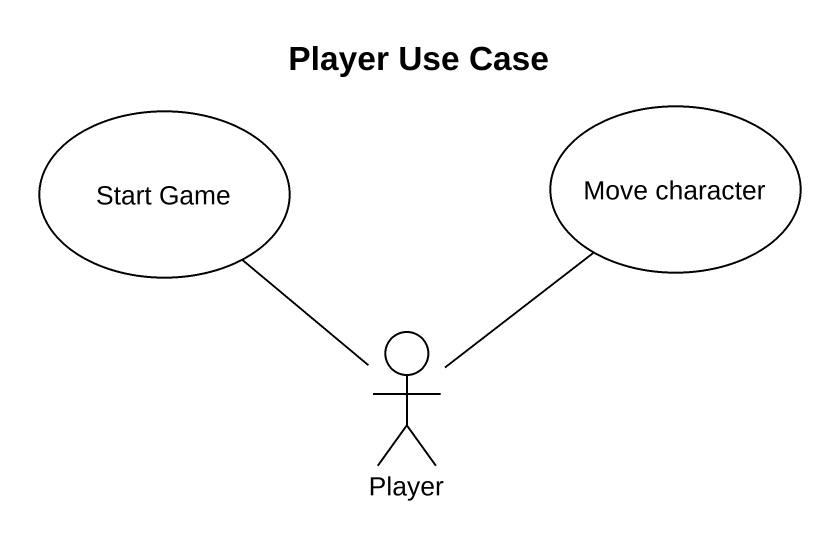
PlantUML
@startuml
title Player Use Case
usecase "Start Game" as Start_Game
usecase "Move character" as Move_character
actor Player
Player -up- Start_Game
Player -up- Move_character
@enduml
